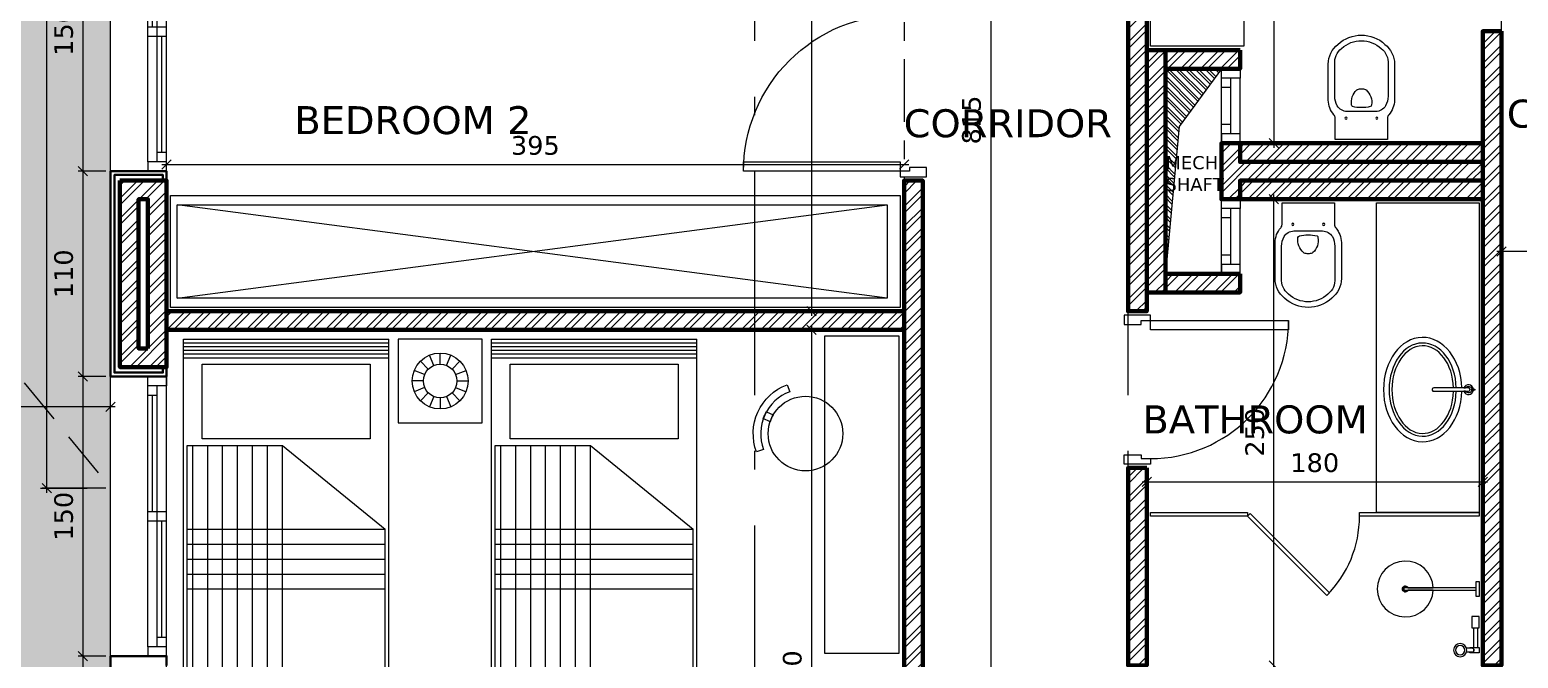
# Model space of a CAD drawing. Header units: inches. Extents: x -48 to 777, y -156 to 510.
# Drawn here: x 493.29 to 501.27, y 135.5 to 138.87 of the extents above; entities that cross this region are included whole.
import ezdxf

# ---------------------------------------------------------------- set-up
doc = ezdxf.new("R2010")
doc.units = ezdxf.units.IN
doc.header["$MEASUREMENT"] = 0
doc.set_wipeout_variables(frame=1)
for name, pattern in [('ACAD_ISO06W100', [36, 24, -3, 0, -3, 0, -3, 0, -3]), ('ACAD_ISO10W100', [18, 12, -3, 0, -3]), ('HIDDEN', [0.375, 0.25, -0.125])]:
    doc.linetypes.add(name, pattern=pattern)
doc.layers.get('Defpoints').update_dxf_attribs({"lineweight": 5})
for name, color, linetype, lineweight in [('A-AXIS', 253, 'ACAD_ISO10W100', 5), ('A-AXIS ST', 251, 'ACAD_ISO10W100', 5), ('A-DIM', 9, 'Continuous', 5), ('A-DOORS', 38, 'Continuous', 20), ('A-FURN1', 211, 'Continuous', 15), ('A-HIDDEN', 254, 'HIDDEN', 5), ('A-LEVELS', 139, 'Continuous', 20), ('A-LIMIT LOT', 235, 'ACAD_ISO10W100', 20), ('A-PROJECTION2', 5, 'Continuous', 20), ('A-SANITARY', 120, 'Continuous', 5), ('A-TEXT', 50, 'Continuous', 15), ('A-WALLS', 7, 'Continuous', 60), ('A-WINDOWS', 4, 'Continuous', 20), ('C-STONE', 42, 'Continuous', 30), ('D-GLASS', 171, 'Continuous', 20), ('D-STONE', 52, 'Continuous', 20), ('H-GRASS', 100, 'Continuous', 5), ('H-OTHERS', 189, 'Continuous', 5), ('H-WALLS', 51, 'Continuous', 5), ('modificat', 127, 'Continuous', 15)]:
    doc.layers.add(name, color=color, linetype=linetype, lineweight=lineweight)
doc.layers.add('HH-GREY', color=253, linetype='Continuous', lineweight=5, true_color=0x828282)
doc.layers.add('pts pc', color=7, linetype='Continuous')
doc.styles.add('ROMAND', font='verdana.ttf')
doc.dimstyles.new('M-1.50', dxfattribs={"dimtxt": 0.1, "dimasz": 0.05, "dimexe": 0.025, "dimexo": 0.025, "dimgap": 0.05, "dimtad": 1, "dimlfac": 100, "dimrnd": 0.5, "dimzin": 9, "dimdsep": 46, "dimtxsty": 'ROMAND', "dimblk": 'OBLIQUE', "dimcen": 1, "dimdle": 0.025, "dimclrd": 256, "dimclre": 256, "dimclrt": 2, "dimadec": 0, "dimazin": 0, "dimtfac": 0.666667, "dimtmove": 2, "dimatfit": 3, "dimfxl": 0.04, "dimtolj": 1, "dimtzin": 5, "dimlwd": -1, "dimlwe": -1, "dimarcsym": 0})
pattern_1 = [(45, (-242.49175, -175.21088), (-0.0530330086, 0.0530330086), []), (45, (-242.4564, -175.21088), (-0.0530330086, 0.0530330086), [])]

# ---------------------------------------------------------------- blocks, each defined once
blk = doc.blocks.new('vnkhjghg')
at = {"extrusion": (0, 0, -1)}
for points in [[(-757.0152, 41.8368), (-757.0011, 41.7994, 0.414214), (-757.1411, 41.4902), (-757.1785, 41.4761, -0.414214)], [(-757.1426, 41.6552, -0.041739), (-757.1261, 41.6917), (-757.0895, 41.6751, 0.050126), (-757.106, 41.6387)]]:
    blk.add_lwpolyline(points, format="xyb", close=True, dxfattribs=at)
blk.add_circle((-756.9165, 41.5748), 0.2, dxfattribs=at)
blk = doc.blocks.new('gkjhg')
at = {"layer": 'A-FURN1', "extrusion": (0, 0, -1)}
for p, q in [((566.8796, 146.1703), (568.9796, 146.1703)), ((566.8796, 146.1703), (566.8796, 145.0703)), ((566.8996, 146.1503), (566.8996, 145.0903)), ((566.8996, 146.1503), (568.4096, 146.1503)), ((568.4096, 146.1503), (568.4096, 145.6403)), ((568.9796, 146.1703), (568.9796, 145.0703)), ((568.4446, 146.0703), (568.8446, 146.0703)), ((568.4446, 145.1703), (568.4446, 146.0703)), ((568.8446, 146.0703), (568.8446, 145.1703)), ((568.4096, 145.6403), (567.9596, 145.0903)), ((568.8446, 145.1703), (568.4446, 145.1703)), ((566.8796, 145.0703), (568.9796, 145.0703)), ((566.8996, 145.0903), (567.9596, 145.0903))]:
    blk.add_line(p, q, dxfattribs=at)
at = {"layer": 'HH-GREY', "extrusion": (0, 0, -1)}
for p, q in [((567.6396, 146.1503), (567.6396, 145.0903)), ((567.7196, 146.1503), (567.7196, 145.0903)), ((567.7996, 146.1503), (567.7996, 145.0903)), ((567.8796, 146.1503), (567.8796, 145.0903)), ((567.9596, 146.1503), (567.9596, 145.0903)), ((568.8796, 146.1703), (568.8796, 145.0703)), ((568.8996, 146.1703), (568.8996, 145.0703)), ((568.9196, 146.1703), (568.9196, 145.0703)), ((568.9396, 146.1703), (568.9396, 145.0703)), ((568.9596, 146.1703), (568.9596, 145.0703)), ((566.8996, 146.1203), (568.4096, 146.1203)), ((566.8996, 146.0403), (568.4096, 146.0403)), ((566.8996, 145.9603), (568.4096, 145.9603)), ((566.8996, 145.8803), (568.4096, 145.8803)), ((566.8996, 145.8003), (568.4096, 145.8003)), ((566.8996, 145.7203), (568.4096, 145.7203)), ((566.8996, 145.6403), (568.4096, 145.6403))]:
    blk.add_line(p, q, dxfattribs=at)
blk = doc.blocks.new('dzhgjfcgxbf')
for p, q in [((631.6, 370.288), (631.562, 370.381)), ((631.657, 370.3), (631.657, 370.4)), ((631.715, 370.288), (631.753, 370.381)), ((631.519, 370.207), (631.426, 370.245)), ((631.551, 370.256), (631.481, 370.326)), ((631.764, 370.256), (631.834, 370.326)), ((631.796, 370.207), (631.888, 370.245)), ((631.507, 370.15), (631.407, 370.15)), ((631.519, 370.092), (631.426, 370.054)), ((631.796, 370.092), (631.888, 370.054)), ((631.807, 370.15), (631.907, 370.15)), ((631.551, 370.044), (631.481, 369.973)), ((631.6, 370.011), (631.562, 369.919)), ((631.657, 370), (631.657, 369.9)), ((631.715, 370.011), (631.753, 369.919)), ((631.764, 370.044), (631.834, 369.973))]:
    blk.add_line(p, q)
for radius in [0.25, 0.15]:
    blk.add_circle((631.657, 370.15), radius)
blk = doc.blocks.new('_Oblique')
at = {"color": 0, "linetype": 'ByBlock', "lineweight": -2}
blk.add_line((-0.5, -0.5), (0.5, 0.5), dxfattribs=at)
blk = doc.blocks.new('*D7')
at = {"layer": 'A-DIM', "transparency": 16777216}
for p, q in [((332.5563, 67.8908), (332.1191, 67.8908)), ((332.1441, 67.9158), (332.1441, 63.3658)), ((332.5563, 63.3908), (332.1191, 63.3908))]:
    blk.add_line(p, q, dxfattribs=at)
at = {"layer": 'Defpoints', "color": 0, "transparency": 16777216}
for p in [(332.5813, 67.8908), (332.1441, 63.3908), (332.5813, 63.3908)]:
    blk.add_point(p, dxfattribs=at)
at = {"layer": 'A-DIM', "transparency": 16777216, "xscale": 0.05, "yscale": 0.05, "zscale": 0.05}
for p, rotation in [((332.1441, 67.8908), 90), ((332.1441, 63.3908), 270)]:
    blk.add_blockref('_Oblique', p, dxfattribs=dict(at, rotation=rotation))
at = {"layer": 'A-DIM', "color": 2, "transparency": 16777216, "insert": (332.0421, 65.6408), "char_height": 0.1, "attachment_point": 5, "rotation": 90, "style": 'ROMAND'}
blk.add_mtext('\\A1;450', dxfattribs=at)
blk = doc.blocks.new('*D8')
at = {"layer": 'A-DIM', "transparency": 16777216}
for p, q in [((327.0813, 67.8658), (327.0813, 67.5233)), ((332.5813, 67.8658), (332.5813, 67.5233)), ((332.6063, 67.5483), (327.0563, 67.5483))]:
    blk.add_line(p, q, dxfattribs=at)
at = {"layer": 'Defpoints', "color": 0, "transparency": 16777216}
for p in [(327.0813, 67.8908), (332.5813, 67.8908), (327.0813, 67.5483)]:
    blk.add_point(p, dxfattribs=at)
at = {"layer": 'A-DIM', "transparency": 16777216, "xscale": 0.05, "yscale": 0.05, "zscale": 0.05, "rotation": 180}
blk.add_blockref('_Oblique', (327.0813, 67.5483), dxfattribs=at)
at = {"layer": 'A-DIM', "transparency": 16777216, "xscale": 0.05, "yscale": 0.05, "zscale": 0.05}
blk.add_blockref('_Oblique', (332.5813, 67.5483), dxfattribs=at)
at = {"layer": 'A-DIM', "color": 2, "transparency": 16777216, "insert": (329.8313, 67.6503), "char_height": 0.1, "attachment_point": 5, "style": 'ROMAND'}
blk.add_mtext('\\A1;550', dxfattribs=at)
blk = doc.blocks.new('*U25')
for p, q in [((50, 100), (1450, 100)), ((100, 100), (100, 50)), ((725, 0), (725, 100)), ((775, 0), (775, 100)), ((50, 50), (1450, 50)), ((50, 0), (1450, 0)), ((100, 75), (725, 75)), ((775, 25), (1400, 25)), ((1400, 0), (1400, 50))]:
    blk.add_line(p, q)
for points in [[(0, 100), (50, 100), (50, 0), (0, 0)], [(1500, 100), (1450, 100), (1450, 0), (1500, 0)]]:
    blk.add_lwpolyline(points)
blk = doc.blocks.new('*U32')
for p, q in [((50, 100), (350, 100)), ((50, 50), (350, 50)), ((50, 0), (350, 0)), ((300, 50), (300, 0))]:
    blk.add_line(p, q)
for points in [[(0, 100), (50, 100), (50, 0), (0, 0)], [(400, 100), (350, 100), (350, 0), (400, 0)], [(100, 50), (100, 0)]]:
    blk.add_lwpolyline(points)
blk = doc.blocks.new('*U34')
for points in [[(130, -160), (100, -160), (100, -20), (150, -20), (150, -110), (130, -110), (130, -160)], [(970, -160), (1000, -160), (1000, -20), (950, -20), (950, -110), (970, -110), (970, -160)], [(180, -1000), (180, -160), (130, -160), (130, -1000)]]:
    blk.add_lwpolyline(points, close=True)
blk.add_arc((130, -160), 840, 270, 0)
blk = doc.blocks.new('*U38')
for points in [[(130, -160), (100, -160), (100, -20), (150, -20), (150, -110), (130, -110), (130, -160)], [(870, -160), (900, -160), (900, -20), (850, -20), (850, -110), (870, -110), (870, -160)], [(820, -900), (820, -160), (870, -160), (870, -900)]]:
    blk.add_lwpolyline(points, close=True)
blk.add_arc((870, -160), 740, 180, 270)
blk = doc.blocks.new('A$C4CB417C4')
blk.add_lwpolyline([(245.2, 7), (381.7, 7, -4.038071), (381.7, -7), (245.2, -7, 42.833797)], format="xyb", close=True)
at = {"ltscale": 0.1}
blk.add_lwpolyline([(0, 40), (15, 40), (15, -40), (0, -40)], close=True, dxfattribs=at)
blk.add_lwpolyline([(402, 7), (15, 7), (15, -7), (402, -7)], close=True)
for radius, start, end in [(150, 182.67477, 177.32523), (15, 207.81814, 152.18186), (12, 215.68533, 144.31467)]:
    blk.add_arc((395, 0), radius, start, end, dxfattribs=at)
blk = doc.blocks.new('A$C666D454D')
at = {"ltscale": 0.1}
for p, q in [((37, 10), (67.5, 10)), ((37, -10), (67.5, -10))]:
    blk.add_line(p, q, dxfattribs=at)
blk.add_lwpolyline([(37, 11), (47, 11), (47, 10.5), (50, 10.5), (50, 15), (0, 15), (0, -15), (50, -15), (50, -10.5), (47, -10.5), (47, -11), (37, -11, -1)], format="xyb", close=True, dxfattribs=at)
blk.add_lwpolyline([(37, -10), (37, -10), (37, -10, -1), (37, 10), (37, 10), (37, 10)], format="xyb", dxfattribs=at)
for radius in [35, 25]:
    blk.add_circle((101, 0), radius, dxfattribs=at)
blk = doc.blocks.new('A$C05B82E3A')
at = {"ltscale": 0.1}
for p, q in [((-30, 29), (-135, 29)), ((-30, 9), (-135, 9))]:
    blk.add_line(p, q, dxfattribs=at)
blk.add_lwpolyline([(30, 0), (30, 38), (-30, 38), (-30, 0)], close=True, dxfattribs=at)
at = {"ltscale": 0.1, "xscale": -1, "rotation": 270}
blk.add_blockref('A$C666D454D', (-150, 0), dxfattribs=at)
blk = doc.blocks.new('A$C114C6178')
for points in [[(177.5, -211.9, 0.16864), (147.3, -132.7, -0.198912), (140, -115), (140, 0), (-140, 0), (-140, -115, -0.198912), (-147.3, -132.7, 0.16864), (-177.5, -211.9), (-177.5, -405, 0.225866), (-126.2, -510.7, 0.390178), (126.2, -510.7, 0.225866), (177.5, -405)], [(142.8, -231.9, 0.110329), (129.5, -180.6, 0.254034), (77, -150), (-77, -150, 0.254034), (-129.5, -180.6, 0.110329), (-142.8, -231.9), (-142.8, -405, 0.247706), (-105.9, -488.7, 0.390724), (106.2, -488.4, 0.246571), (142.8, -405)], [(54.9, -185.7, 0.338204), (47.1, -176.5, 0.109547), (-47.1, -176.5, 0.38369), (-52.4, -185.7, 0.252795), (-25.1, -266.2, 0.060555), (-21, -268.7, 0.083015), (0, -272.4, 0.083015), (21, -268.7, 0.060555), (25.1, -266.2, 0.250335)]]:
    blk.add_lwpolyline(points, format="xyb", close=True)
for centre in [(-82.5, -115), (82.5, -115)]:
    blk.add_circle(centre, 5.91)
blk = doc.blocks.new('fghjgcfd')
for points in [[(114.5932, -90.6209, 0.697476), (114.5868, -90.6535), (114.5868, -90.6631, -0.791584), (114.5932, -90.6121)], [(114.6052, -90.8243, -0.509087), (114.5932, -90.8331, -0.325305), (114.5868, -90.8243), (114.5868, -90.6384, -1), (114.6052, -90.6384)], [(114.6052, -90.6631), (114.6052, -90.6535, 0.697476), (114.5988, -90.6209), (114.5988, -90.6121, -0.791584)]]:
    blk.add_lwpolyline(points, format="xyb", close=True)
blk.add_lwpolyline([(114.5988, -90.6044), (114.5932, -90.6044), (114.5932, -90.6223), (114.5988, -90.6223)], close=True)
at = {"extrusion": (0, 0, -1)}
for major_axis, ratio, start_param, end_param in [((-0.28, 0), 0.75, 7.88683, 14.104318), ((-0.25, 0), 0.72, 7.890774, 14.100375), ((-0.235, 0), 0.702128, 7.893123, 14.098025)]:
    blk.add_ellipse((114.596, -90.8834), major_axis=major_axis, ratio=ratio, start_param=start_param, end_param=end_param, dxfattribs=at)
blk = doc.blocks.new('AXIS')
at = {"layer": 'A-AXIS ST', "ltscale": 0.1}
for p, q in [((637.51853, 296.91777), (637.51853, 336.01919)), ((640.66853, 296.91777), (640.66853, 336.01919)), ((642.66853, 296.91777), (642.66853, 336.01919)), ((644.66853, 296.91777), (644.66853, 336.01919))]:
    blk.add_line(p, q, dxfattribs=at)
blk = doc.blocks.new('*D199')
at = {"layer": 'A-DIM', "transparency": 16777216}
blk.add_line((497.4808, 141.0821), (497.4808, 137.3321), dxfattribs=at)
at = {"layer": 'Defpoints', "color": 0, "transparency": 16777216}
for p in [(497.4808, 141.0571), (497.4808, 137.3571), (497.4808, 137.3571)]:
    blk.add_point(p, dxfattribs=at)
at = {"layer": 'A-DIM', "transparency": 16777216, "xscale": 0.05, "yscale": 0.05, "zscale": 0.05}
for p, rotation in [((497.4808, 141.0571), 90), ((497.4808, 137.3571), 270)]:
    blk.add_blockref('_Oblique', p, dxfattribs=dict(at, rotation=rotation))
at = {"layer": 'A-DIM', "color": 2, "transparency": 16777216, "insert": (497.3787, 139.2071), "char_height": 0.1, "attachment_point": 5, "rotation": 90, "style": 'ROMAND'}
blk.add_mtext('\\A1;370', dxfattribs=at)
blk = doc.blocks.new('*D200')
at = {"layer": 'A-DIM', "transparency": 16777216}
blk.add_line((494.0018, 138.1427), (498.0018, 138.1427), dxfattribs=at)
at = {"layer": 'Defpoints', "color": 0, "transparency": 16777216}
for p in [(494.0268, 138.1427), (497.9768, 138.1427), (497.9768, 138.1427)]:
    blk.add_point(p, dxfattribs=at)
at = {"layer": 'A-DIM', "transparency": 16777216, "xscale": 0.05, "yscale": 0.05, "zscale": 0.05, "rotation": 180}
blk.add_blockref('_Oblique', (494.0268, 138.1427), dxfattribs=at)
at = {"layer": 'A-DIM', "transparency": 16777216, "xscale": 0.05, "yscale": 0.05, "zscale": 0.05}
blk.add_blockref('_Oblique', (497.9768, 138.1427), dxfattribs=at)
at = {"layer": 'A-DIM', "color": 2, "transparency": 16777216, "insert": (496.0018, 138.2447), "char_height": 0.1, "attachment_point": 5, "style": 'ROMAND'}
blk.add_mtext('\\A1;395', dxfattribs=at)
blk = doc.blocks.new('*D206')
at = {"layer": 'A-DIM', "transparency": 16777216}
blk.add_line((499.9579, 140.7821), (499.9579, 138.2321), dxfattribs=at)
at = {"layer": 'Defpoints', "color": 0, "transparency": 16777216}
for p in [(499.9579, 140.7571), (499.9579, 138.2571), (499.9579, 138.2571)]:
    blk.add_point(p, dxfattribs=at)
at = {"layer": 'A-DIM', "transparency": 16777216, "xscale": 0.05, "yscale": 0.05, "zscale": 0.05}
for p, rotation in [((499.9579, 140.7571), 90), ((499.9579, 138.2571), 270)]:
    blk.add_blockref('_Oblique', p, dxfattribs=dict(at, rotation=rotation))
at = {"layer": 'A-DIM', "color": 2, "transparency": 16777216, "insert": (499.8558, 139.5071), "char_height": 0.1, "attachment_point": 5, "rotation": 90, "style": 'ROMAND'}
blk.add_mtext('\\A1;250', dxfattribs=at)
blk = doc.blocks.new('*D208')
at = {"layer": 'A-DIM', "transparency": 16777216}
blk.add_line((497.4808, 137.2821), (497.4808, 133.5321), dxfattribs=at)
at = {"layer": 'Defpoints', "color": 0, "transparency": 16777216}
for p in [(497.4808, 137.2571), (497.4808, 133.5571), (497.4808, 133.5571)]:
    blk.add_point(p, dxfattribs=at)
at = {"layer": 'A-DIM', "transparency": 16777216, "xscale": 0.05, "yscale": 0.05, "zscale": 0.05}
for p, rotation in [((497.4808, 137.2571), 90), ((497.4808, 133.5571), 270)]:
    blk.add_blockref('_Oblique', p, dxfattribs=dict(at, rotation=rotation))
at = {"layer": 'A-DIM', "color": 2, "transparency": 16777216, "insert": (497.3787, 135.4071), "char_height": 0.1, "attachment_point": 5, "rotation": 90, "style": 'ROMAND'}
blk.add_mtext('\\A1;370', dxfattribs=at)
blk = doc.blocks.new('*D217')
at = {"layer": 'A-DIM', "transparency": 16777216}
blk.add_line((499.9579, 135.4321), (499.9579, 137.9821), dxfattribs=at)
at = {"layer": 'Defpoints', "color": 0, "transparency": 16777216}
for p in [(499.9579, 137.9571), (499.9579, 137.9571), (499.9579, 135.4571)]:
    blk.add_point(p, dxfattribs=at)
at = {"layer": 'A-DIM', "transparency": 16777216, "xscale": 0.05, "yscale": 0.05, "zscale": 0.05}
for p, rotation in [((499.9579, 137.9571), 90), ((499.9579, 135.4571), 270)]:
    blk.add_blockref('_Oblique', p, dxfattribs=dict(at, rotation=rotation))
at = {"layer": 'A-DIM', "color": 2, "transparency": 16777216, "insert": (499.8558, 136.7071), "char_height": 0.1, "attachment_point": 5, "rotation": 90, "style": 'ROMAND'}
blk.add_mtext('\\A1;250', dxfattribs=at)
blk = doc.blocks.new('*D218')
at = {"layer": 'A-DIM', "transparency": 16777216}
for p, q in [((499.2518, 136.441), (501.1018, 136.441)), ((499.2768, 136.416), (499.2768, 136.416))]:
    blk.add_line(p, q, dxfattribs=at)
at = {"layer": 'Defpoints', "color": 0, "transparency": 16777216}
for p in [(499.2768, 136.441), (501.0768, 136.441), (501.0768, 136.441)]:
    blk.add_point(p, dxfattribs=at)
at = {"layer": 'A-DIM', "transparency": 16777216, "xscale": 0.05, "yscale": 0.05, "zscale": 0.05, "rotation": 180}
blk.add_blockref('_Oblique', (499.2768, 136.441), dxfattribs=at)
at = {"layer": 'A-DIM', "transparency": 16777216, "xscale": 0.05, "yscale": 0.05, "zscale": 0.05}
blk.add_blockref('_Oblique', (501.0768, 136.441), dxfattribs=at)
at = {"layer": 'A-DIM', "color": 2, "transparency": 16777216, "insert": (500.1768, 136.5433), "char_height": 0.1, "attachment_point": 5, "style": 'ROMAND'}
blk.add_mtext('\\A1;180', dxfattribs=at)
blk = doc.blocks.new('*D222')
at = {"layer": 'A-DIM', "transparency": 16777216}
blk.add_line((502.3018, 137.6771), (501.1518, 137.6771), dxfattribs=at)
at = {"layer": 'Defpoints', "color": 0, "transparency": 16777216}
for p in [(501.1768, 137.6771), (501.1768, 137.6771), (502.2768, 137.6771)]:
    blk.add_point(p, dxfattribs=at)
at = {"layer": 'A-DIM', "transparency": 16777216, "xscale": 0.05, "yscale": 0.05, "zscale": 0.05, "rotation": 180}
blk.add_blockref('_Oblique', (501.1768, 137.6771), dxfattribs=at)
at = {"layer": 'A-DIM', "transparency": 16777216, "xscale": 0.05, "yscale": 0.05, "zscale": 0.05}
blk.add_blockref('_Oblique', (502.2768, 137.6771), dxfattribs=at)
at = {"layer": 'A-DIM', "color": 2, "transparency": 16777216, "insert": (501.7268, 137.7792), "char_height": 0.1, "attachment_point": 5, "style": 'ROMAND'}
blk.add_mtext('\\A1;110', dxfattribs=at)
blk = doc.blocks.new('*D333')
at = {"layer": 'A-DIM', "transparency": 16777216}
for p, q in [((498.4411, 142.4819), (498.4411, 134.2819)), ((498.1818, 142.4569), (498.4661, 142.4569)), ((498.1818, 134.3069), (498.4661, 134.3069))]:
    blk.add_line(p, q, dxfattribs=at)
at = {"layer": 'Defpoints', "color": 0, "transparency": 16777216}
for p in [(498.1568, 142.4569), (498.1568, 134.3069), (498.4411, 134.3069)]:
    blk.add_point(p, dxfattribs=at)
at = {"layer": 'A-DIM', "transparency": 16777216, "xscale": 0.05, "yscale": 0.05, "zscale": 0.05}
for p, rotation in [((498.4411, 142.4569), 90), ((498.4411, 134.3069), 270)]:
    blk.add_blockref('_Oblique', p, dxfattribs=dict(at, rotation=rotation))
at = {"layer": 'A-DIM', "color": 2, "transparency": 16777216, "insert": (498.3388, 138.3819), "char_height": 0.1, "attachment_point": 5, "rotation": 90, "style": 'ROMAND'}
blk.add_mtext('\\A1;815', dxfattribs=at)
blk = doc.blocks.new('*D357')
at = {"layer": 'A-DIM', "transparency": 16777216}
for p, q in [((493.5778, 139.6319), (493.5778, 138.0819)), ((493.7018, 139.6069), (493.5528, 139.6069)), ((493.7018, 138.1069), (493.5528, 138.1069))]:
    blk.add_line(p, q, dxfattribs=at)
at = {"layer": 'Defpoints', "color": 0, "transparency": 16777216}
for p in [(493.7268, 139.6069), (493.5778, 138.1069), (493.7268, 138.1069)]:
    blk.add_point(p, dxfattribs=at)
at = {"layer": 'A-DIM', "transparency": 16777216, "xscale": 0.05, "yscale": 0.05, "zscale": 0.05}
for p, rotation in [((493.5778, 139.6069), 90), ((493.5778, 138.1069), 270)]:
    blk.add_blockref('_Oblique', p, dxfattribs=dict(at, rotation=rotation))
at = {"layer": 'A-DIM', "color": 2, "transparency": 16777216, "insert": (493.4757, 138.8569), "char_height": 0.1, "attachment_point": 5, "rotation": 90, "style": 'ROMAND'}
blk.add_mtext('\\A1;150', dxfattribs=at)
blk = doc.blocks.new('*D358')
at = {"layer": 'A-DIM', "transparency": 16777216}
for p, q in [((493.7018, 138.1069), (493.5528, 138.1069)), ((493.5778, 138.1319), (493.5778, 136.9819)), ((493.7018, 137.0069), (493.5528, 137.0069))]:
    blk.add_line(p, q, dxfattribs=at)
at = {"layer": 'Defpoints', "color": 0, "transparency": 16777216}
for p in [(493.7268, 138.1069), (493.5778, 137.0069), (493.7268, 137.0069)]:
    blk.add_point(p, dxfattribs=at)
at = {"layer": 'A-DIM', "transparency": 16777216, "xscale": 0.05, "yscale": 0.05, "zscale": 0.05}
for p, rotation in [((493.5778, 138.1069), 90), ((493.5778, 137.0069), 270)]:
    blk.add_blockref('_Oblique', p, dxfattribs=dict(at, rotation=rotation))
at = {"layer": 'A-DIM', "color": 2, "transparency": 16777216, "insert": (493.4757, 137.5569), "char_height": 0.1, "attachment_point": 5, "rotation": 90, "style": 'ROMAND'}
blk.add_mtext('\\A1;110', dxfattribs=at)
blk = doc.blocks.new('*D359')
at = {"layer": 'A-DIM', "transparency": 16777216}
for p, q in [((493.7018, 137.0069), (493.5528, 137.0069)), ((493.5778, 137.0319), (493.5778, 135.4819)), ((493.7018, 135.5069), (493.5528, 135.5069))]:
    blk.add_line(p, q, dxfattribs=at)
at = {"layer": 'Defpoints', "color": 0, "transparency": 16777216}
for p in [(493.7268, 137.0069), (493.5778, 135.5069), (493.7268, 135.5069)]:
    blk.add_point(p, dxfattribs=at)
at = {"layer": 'A-DIM', "transparency": 16777216, "xscale": 0.05, "yscale": 0.05, "zscale": 0.05}
for p, rotation in [((493.5778, 137.0069), 90), ((493.5778, 135.5069), 270)]:
    blk.add_blockref('_Oblique', p, dxfattribs=dict(at, rotation=rotation))
at = {"layer": 'A-DIM', "color": 2, "transparency": 16777216, "insert": (493.4757, 136.2569), "char_height": 0.1, "attachment_point": 5, "rotation": 90, "style": 'ROMAND'}
blk.add_mtext('\\A1;150', dxfattribs=at)
blk = doc.blocks.new('*D360')
at = {"layer": 'A-DIM', "transparency": 16777216}
for p, q in [((493.7018, 135.5069), (493.5528, 135.5069)), ((493.5778, 135.5319), (493.5778, 129.5319)), ((493.7018, 129.5569), (493.5528, 129.5569))]:
    blk.add_line(p, q, dxfattribs=at)
at = {"layer": 'Defpoints', "color": 0, "transparency": 16777216}
for p in [(493.7268, 135.5069), (493.5778, 129.5569), (493.7268, 129.5569)]:
    blk.add_point(p, dxfattribs=at)
at = {"layer": 'A-DIM', "transparency": 16777216, "xscale": 0.05, "yscale": 0.05, "zscale": 0.05}
for p, rotation in [((493.5778, 135.5069), 90), ((493.5778, 129.5569), 270)]:
    blk.add_blockref('_Oblique', p, dxfattribs=dict(at, rotation=rotation))
at = {"layer": 'A-DIM', "color": 2, "transparency": 16777216, "insert": (493.4757, 132.5319), "char_height": 0.1, "attachment_point": 5, "rotation": 90, "style": 'ROMAND'}
blk.add_mtext('\\A1;595', dxfattribs=at)
blk = doc.blocks.new('LOT 688  TOPOGRAPHIC PLAN')
at = {"layer": 'A-LEVELS', "color": 209, "linetype": 'Continuous'}
blk.add_lwpolyline([(-315985.26302, -27922.01262), (-315984.91153, -27921.46935), (-315984.70889, -27921.24231), (-315984.47953, -27921.07004), (-315984.21712, -27920.9705), (-315983.9239, -27920.93551), (-315983.29488, -27920.90163), (-315982.66807, -27920.74485), (-315982.05416, -27920.48321), (-315980.86908, -27919.86169), (-315980.29989, -27919.60995), (-315979.74761, -27919.46966), (-315979.47813, -27919.4582), (-315979.21324, -27919.49488), (-315978.95308, -27919.58647)], dxfattribs=at)
at = {"layer": 'pts pc', "linetype": 'Continuous'}
for points in [[(-315984.58566, -27917.61838), (-315985.29644, -27918.32158)], [(-315984.58945, -27918.32537), (-315985.29265, -27917.61459)], [(-315978.5681, -27918.08964), (-315979.27888, -27918.79284)]]:
    blk.add_lwpolyline(points, dxfattribs=at)
at = {"linetype": 'Continuous'}
blk.add_wipeout([(-315996.80172, -27893.57917), (-315969.32038, -27896.23659), (-315969.32038, -27930.53073), (-315964.08799, -27936.87852), (-315964.6636, -27941.43051), (-315970.22923, -27937.16678), (-315985.1164, -27950.2257)], dxfattribs=at).dxf.layer = 'A-LIMIT LOT'
blk = doc.blocks.new('WOQOUO NAZAR')
at = {"layer": 'A-HIDDEN'}
for p, q in [((327.08134, 67.89084), (332.58135, 63.39085)), ((327.08135, 63.39084), (332.58134, 67.89085))]:
    blk.add_line(p, q, dxfattribs=at)
blk.add_lwpolyline([(327.08135, 63.39084), (332.58135, 63.39085), (332.58134, 67.89085), (327.08134, 67.89084)], close=True, dxfattribs=at)
at = {"layer": 'A-DIM'}
dim = blk.add_linear_dim(base=(327.08134, 67.54828), p1=(332.58134, 67.89085), p2=(327.08134, 67.89084), dimstyle='M-1.50', dxfattribs=at)
dim.commit()
dim.dimension.update_dxf_attribs({"geometry": '*D8', "text_midpoint": (329.83134, 67.65032)})
dim = blk.add_linear_dim(base=(332.14413, 63.39085), p1=(332.58134, 67.89085), p2=(332.58134, 63.39085), angle=90, dimstyle='M-1.50', dxfattribs=at)
dim.commit()
dim.dimension.update_dxf_attribs({"geometry": '*D7', "text_midpoint": (332.04208, 65.64085)})

msp = doc.modelspace()

# ---------------------------------------------------------------- block references
at = {"layer": 'pts pc'}
msp.add_blockref('LOT 688  TOPOGRAPHIC PLAN', (316480.44716, 28057.10823), dxfattribs=at)

# ---------------------------------------------------------------- next in the draw order: hatches: boundary and pattern name
at = {"layer": 'H-GRASS'}
h = msp.add_hatch(dxfattribs=at)
h.set_pattern_fill('AR-SAND', color=256, scale=0.1, angle=270)
h.set_pattern_definition([(307.5, (-242.49175, -175.21088), (0.192682377, 0.006299336), [0, -0.152, 0, -0.17, 0, -0.1625]), (277.5, (-242.49175, -175.21088), (0.28221461, -0.17697767), [0, -0.082, 0, -0.137, 0, -0.0525]), (237.5, (-242.49175, -175.08788), (0.000565905, -0.311414186), [0, -0.05, 0, -0.18, 0, -0.235]), (227.5, (-242.49175, -175.08788), (0.08776756, -0.30061266), [0, -0.025, 0, -0.118, 0, -0.135])])
h.paths.add_polyline_path([(492.26028, 127.70688), (494.22678, 127.70688), (494.22678, 129.55688), (493.72678, 129.55688), (493.72678, 135.70688), (493.72678, 137.20688), (493.72678, 138.10688), (493.72678, 139.60688), (493.72678, 141.30688), (493.72678, 141.90688), (489.19984, 141.90688), (489.19984, 148.06472), (488.16287, 148.06472), (486.51391, 156.05831), (485.3397, 156.05831), (488.82527, 139.16144), (489.89738, 139.16144)])
h.paths.add_polyline_path([(497.57678, 127.70688), (498.32678, 127.70688), (498.32678, 129.55688), (497.57678, 129.55688)])
at = {"layer": 'H-OTHERS'}
h = msp.add_hatch(dxfattribs=at)
h.set_pattern_fill('ANSI32', color=256, scale=0.1, angle=-231.511645)
h.set_pattern_definition([(135, (491.232857, 122.987407), (-0.026516504, -0.026516504), []), (135, (491.232857, 123.005084), (-0.026516504, -0.026516504), [])])
h.paths.add_polyline_path([(499.67678, 138.65688), (499.45129, 138.34646), (499.37678, 137.55688), (499.37678, 138.65688)])
at = {"layer": 'H-WALLS'}
h = msp.add_hatch(dxfattribs=at)
h.set_pattern_fill('ANSI32', color=256, scale=0.2)
h.set_pattern_definition(pattern_1)
h.paths.add_polyline_path([(499.27678, 140.05688), (499.17678, 140.05688), (499.17678, 137.35598), (499.27678, 137.35598)], flags=16)
h.paths.add_polyline_path([(499.37678, 137.45688), (499.27678, 137.45688), (499.27678, 138.75688), (499.37678, 138.75688)], flags=17)
h = msp.add_hatch(dxfattribs=at)
h.set_pattern_fill('ANSI32', color=256, scale=0.2)
h.set_pattern_definition(pattern_1)
h.paths.add_polyline_path([(499.37678, 139.95688), (499.27678, 139.95688), (499.27678, 140.05688), (499.37678, 140.05688)], flags=17)
h.paths.add_polyline_path([(499.27678, 140.05688), (499.17678, 140.05688), (499.17678, 137.35598), (499.27678, 137.35598)], flags=16)
h = msp.add_hatch(dxfattribs=at)
h.set_pattern_fill('ANSI32', color=256, scale=0.2)
h.set_pattern_definition(pattern_1)
h.paths.add_polyline_path([(501.17678, 138.85779), (501.07678, 138.85779), (501.07678, 135.45688), (501.17678, 135.45688)])
h = msp.add_hatch(dxfattribs=at)
h.set_pattern_fill('ANSI32', color=256, scale=0.2)
h.set_pattern_definition(pattern_1)
h.paths.add_polyline_path([(499.77678, 138.75688), (499.37678, 138.75688), (499.37678, 138.65688), (499.77678, 138.65688)], flags=17)
h = msp.add_hatch(dxfattribs=at)
h.set_pattern_fill('ANSI32', color=256, scale=0.2)
h.set_pattern_definition(pattern_1)
h.paths.add_polyline_path([(501.07678, 138.15688), (499.77678, 138.15688), (499.77678, 138.25688), (499.67678, 138.25688), (499.67678, 137.95688), (499.77678, 137.95688), (499.77678, 138.05688), (501.07678, 138.05688)])
h = msp.add_hatch(dxfattribs=at)
h.set_pattern_fill('ANSI32', color=256, scale=0.2)
h.set_pattern_definition(pattern_1)
h.paths.add_polyline_path([(499.77678, 138.15688), (501.07678, 138.15688), (501.07678, 138.25688), (499.77678, 138.25688)], flags=17)
h = msp.add_hatch(dxfattribs=at)
h.set_pattern_fill('ANSI32', color=256, scale=0.2)
h.set_pattern_definition(pattern_1)
h.paths.add_polyline_path([(493.92678, 137.15688), (493.87678, 137.15688), (493.87678, 137.95688), (493.92678, 137.95688)], flags=16)
h.paths.add_polyline_path([(493.77678, 138.05688), (494.02678, 138.05688), (494.02678, 137.05688), (493.77678, 137.05688)])
h = msp.add_hatch(dxfattribs=at)
h.set_pattern_fill('ANSI32', color=256, scale=0.2)
h.set_pattern_definition(pattern_1)
h.paths.add_polyline_path([(497.97678, 135.34689), (498.07678, 135.34689), (498.07678, 138.05688), (497.97678, 138.05688)], flags=17)
h = msp.add_hatch(dxfattribs=at)
h.set_pattern_fill('ANSI32', color=256, scale=0.2)
h.set_pattern_definition(pattern_1)
h.paths.add_polyline_path([(499.77678, 137.95688), (501.07678, 137.95688), (501.07678, 138.05688), (499.77678, 138.05688)], flags=17)
h = msp.add_hatch(dxfattribs=at)
h.set_pattern_fill('ANSI32', color=256, scale=0.2)
h.set_pattern_definition(pattern_1)
h.paths.add_polyline_path([(499.77678, 137.55688), (499.37678, 137.55688), (499.37678, 137.45688), (499.77678, 137.45688)], flags=17)
h = msp.add_hatch(dxfattribs=at)
h.set_pattern_fill('ANSI32', color=256, scale=0.2)
h.set_pattern_definition(pattern_1)
h.paths.add_polyline_path([(497.97678, 137.25688), (497.97678, 137.35688), (494.02678, 137.35688), (494.02678, 137.25688)], flags=17)
h = msp.add_hatch(dxfattribs=at)
h.set_pattern_fill('ANSI32', color=256, scale=0.2)
h.set_pattern_definition(pattern_1)
h.paths.add_polyline_path([(499.27678, 136.51598), (499.17678, 136.51598), (499.17678, 135.45688), (499.27678, 135.45688)], flags=17)

# ---------------------------------------------------------------- next in the draw order: linework, layer by layer
at = {"layer": 'A-AXIS', "linetype": 'ACAD_ISO06W100', "ltscale": 0.014}
msp.add_lwpolyline([(497.97678, 162.53523), (497.97678, 107.99672)], dxfattribs=at)
at = {"layer": 'A-FURN1'}
msp.add_lwpolyline([(497.95002, 137.22332), (497.55002, 137.22332), (497.55002, 135.52332), (497.95002, 135.52332)], close=True, dxfattribs=at)
at = {"layer": 'A-FURN1', "extrusion": (0, 0, -1)}
msp.add_lwpolyline([(-495.26685, 137.20701), (-495.26684, 136.75701), (-495.71684, 136.75701), (-495.71685, 137.20701)], close=True, dxfattribs=at)
at = {"layer": 'A-PROJECTION2'}
msp.add_lwpolyline([(499.37678, 137.55688), (499.67678, 137.55688), (499.67678, 138.65688), (499.37678, 138.65688)], close=True, dxfattribs=at)
at = {"layer": 'A-SANITARY'}
msp.add_lwpolyline([(499.29678, 138.77688), (499.29678, 139.93688), (499.79678, 139.93688), (499.79678, 138.77688), (499.69678, 138.77688), (499.69678, 138.77688), (499.29678, 138.77688)], dxfattribs=at)
msp.add_lwpolyline([(501.05678, 136.27688), (500.50678, 136.27688), (500.50678, 137.93688), (501.05678, 137.93688), (501.05678, 137.92359), (501.05678, 137.92359)], close=True, dxfattribs=at)
at = {"layer": 'A-WALLS'}
for points in [[(499.27678, 140.05688), (499.17678, 140.05688), (499.17678, 137.35598), (499.27678, 137.35598)], [(499.37678, 137.45688), (499.27678, 137.45688), (499.27678, 138.75688), (499.37678, 138.75688)], [(499.77678, 138.75688), (499.37678, 138.75688), (499.37678, 138.65688), (499.77678, 138.65688)], [(501.07678, 138.15688), (499.77678, 138.15688), (499.77678, 138.25688), (499.67678, 138.25688), (499.67678, 138.25688), (499.67678, 137.95688), (499.67678, 137.95688), (499.77678, 137.95688), (499.77678, 138.05688), (501.07678, 138.05688)], [(493.77678, 138.05688), (494.02678, 138.05688), (494.02678, 137.05688), (493.77678, 137.05688)], [(493.92678, 137.15688), (493.87678, 137.15688), (493.87678, 137.95688), (493.92678, 137.95688)], [(499.77678, 137.55688), (499.37678, 137.55688), (499.37678, 137.45688), (499.77678, 137.45688)], [(499.27678, 136.51598), (499.17678, 136.51598), (499.17678, 135.45688), (499.27678, 135.45688)]]:
    msp.add_lwpolyline(points, close=True, dxfattribs=at)
at = {"layer": 'A-WALLS', "linetype": 'Continuous'}
for points in [[(501.17678, 138.85779), (501.07678, 138.85779), (501.07678, 135.45688), (501.17678, 135.45688)], [(499.77678, 138.15688), (501.07678, 138.15688), (501.07678, 138.25688), (499.77678, 138.25688)], [(497.97678, 135.34689), (498.07678, 135.34689), (498.07678, 138.05688), (497.97678, 138.05688)], [(499.77678, 137.95688), (501.07678, 137.95688), (501.07678, 138.05688), (499.77678, 138.05688)], [(497.97678, 137.25688), (497.97678, 137.35688), (494.02678, 137.35688), (494.02678, 137.25688)]]:
    msp.add_lwpolyline(points, close=True, dxfattribs=at)
at = {"layer": 'C-STONE', "linetype": 'Continuous'}
for points in [[(494.02678, 138.05688), (494.02678, 138.10688), (493.72678, 138.10688), (493.72678, 137.00688), (494.02678, 137.00688), (494.02678, 137.05688)], [(494.00678, 138.05688), (494.00678, 138.08688), (493.74678, 138.08688), (493.74678, 137.02688), (494.00678, 137.02688), (494.00678, 137.05688)], [(494.02678, 135.45688), (494.02678, 135.50688), (493.72678, 135.50688), (493.72678, 129.55688), (495.57678, 129.55688), (495.57678, 129.85688), (495.52678, 129.85688)]]:
    msp.add_lwpolyline(points, dxfattribs=at)
at = {"layer": 'D-GLASS'}
for points in [[(499.81678, 136.25688), (499.29678, 136.25689), (499.29678, 136.27689), (499.81678, 136.27688), (499.81678, 136.25688)], [(500.24104, 135.83262), (499.81678, 136.25688), (499.83092, 136.27103), (500.25518, 135.84676), (500.24104, 135.83262)], [(501.05678, 136.25688), (500.41678, 136.25688), (500.41678, 136.27688), (501.05678, 136.27688), (501.05678, 136.25688)]]:
    msp.add_lwpolyline(points, dxfattribs=at)
msp.add_arc((499.81678, 136.25688), 0.6, 314.999823, 0, dxfattribs=at)
at = {"layer": 'D-STONE', "linetype": 'Continuous'}
for p, q in [((493.72678, 138.10688), (493.72678, 139.60688)), ((493.72678, 135.50688), (493.72678, 137.00688))]:
    msp.add_line(p, q, dxfattribs=at)
at = {"layer": 'H-OTHERS'}
msp.add_lwpolyline([(499.67678, 138.65688), (499.45129, 138.34646), (499.37678, 137.55688), (499.37678, 138.65688), (499.67678, 138.65688)], dxfattribs=at)
at = {"layer": 'modificat'}
for p, q in [((497.88593, 137.42688), (494.08242, 137.92688)), ((494.08242, 137.42688), (497.88593, 137.92688))]:
    msp.add_line(p, q, dxfattribs=at)
for points in [[(497.95678, 137.37688), (494.04678, 137.37688), (494.04678, 137.97688), (497.95678, 137.97688)], [(497.88593, 137.42688), (494.08242, 137.42688), (494.08242, 137.92688), (497.88593, 137.92688)]]:
    msp.add_lwpolyline(points, close=True, dxfattribs=at)

# ---------------------------------------------------------------- next in the draw order: block references
at = {"layer": 'A-DIM'}
msp.add_blockref('AXIS', (-143.49175, -175.21088), dxfattribs=at)
at = {"layer": 'A-DOORS', "yscale": 0.0009999999999906, "zscale": 0.0009999999999906}
for name, p, xscale, rotation in [('*U34', (498.11678, 137.97688), -0.0009999999999906, 270), ('*U38', (499.13678, 136.43598), 0.0009999999999906, 90.00000000000001)]:
    msp.add_blockref(name, p, dxfattribs=dict(at, xscale=xscale, rotation=rotation))
at = {"layer": 'A-FURN1', "rotation": 89.99999997816012}
for p in [(640.28718, -431.77262), (641.93718, -431.77262)]:
    msp.add_blockref('gkjhg', p, dxfattribs=at)
at = {"layer": 'A-FURN1', "extrusion": (0, 0, -1), "xscale": -0.5999999999999996, "yscale": 0.5999999999999996, "zscale": 0.5999999999999996, "rotation": 90.00030962903362}
msp.add_blockref('dzhgjfcgxbf', (-273.40414, 515.97767), dxfattribs=at)
at = {"layer": 'A-FURN1', "xscale": -1, "rotation": 359.9999999916878}
msp.add_blockref('vnkhjghg', (1254.36543, 95.12537), dxfattribs=at)
at = {"layer": 'A-HIDDEN', "rotation": 269.9999246618755}
msp.add_blockref('WOQOUO NAZAR', (425.83637, 468.98831), dxfattribs=at)
at = {"layer": 'A-SANITARY', "extrusion": (0, 0, -1), "xscale": 0.001000000000885, "yscale": 0.001000000000885, "zscale": -0.001000000000885, "rotation": 180}
msp.add_blockref('A$C114C6178', (-500.42678, 138.27688), dxfattribs=at)
at = {"layer": 'A-SANITARY', "extrusion": (0, 0, -1), "xscale": 0.001000000000885, "yscale": 0.001000000000885, "zscale": -0.001000000000885}
msp.add_blockref('A$C114C6178', (-500.14178, 137.93688), dxfattribs=at)
at = {"layer": 'A-SANITARY', "xscale": -1, "rotation": 270}
msp.add_blockref('fghjgcfd', (591.63852, 22.33997), dxfattribs=at)
at = {"layer": 'A-SANITARY', "xscale": 0.001000000000885, "yscale": 0.001000000000885, "zscale": 0.001000000000885}
for name, p, rotation in [('A$C4CB417C4', (501.05678, 135.86688), 180), ('A$C05B82E3A', (501.05678, 135.6887), 90.00000000000001)]:
    msp.add_blockref(name, p, dxfattribs=dict(at, rotation=rotation))
at = {"layer": 'A-WINDOWS', "xscale": -0.0009999999999906004, "yscale": 0.0009999999999906004, "zscale": 0.0009999999999906004}
for name, p, rotation in [('*U25', (493.92678, 138.10688), 269.9999999971884), ('*U32', (499.67678, 138.25688), 270), ('*U32', (499.67678, 137.55688), 270), ('*U25', (493.92678, 135.50688), 269.9999999971884)]:
    msp.add_blockref(name, p, dxfattribs=dict(at, rotation=rotation))

# ---------------------------------------------------------------- next in the draw order: texts
at = {"layer": 'A-TEXT', "attachment_point": 1, "style": 'ROMAND'}
for s, insert, char_height, width in [('CORRIDOR', (501.20575, 138.49104, -95), 0.15, 2.3447222), ('BEDROOM 2', (494.71096, 138.45604, -95), 0.15, 2.3447222), ('CORRIDOR', (497.97488, 138.43951, -95), 0.15, 2.3447222), ('MECH.\\PSHAFT', (499.37702, 138.18792), 0.07, 0.6766314), ('BATHROOM ', (499.25394, 136.85137), 0.15, 2.3447222)]:
    msp.add_mtext(s, dxfattribs=dict(at, insert=insert, char_height=char_height, width=width))

# ---------------------------------------------------------------- next in the draw order: dimensions: what is measured, and where the dimension line sits
at = {"layer": 'A-DIM'}
for base, p1, p2, angle, picture, middle in [((498.44106, 134.30688), (498.15678, 142.45688), (498.15678, 134.30688), 90, '*D333', (498.33877, 138.38188)), ((497.48079, 137.35712), (497.48079, 141.05712), (497.48079, 137.35712), 90, '*D199', (497.37871, 139.20712)), ((499.95787, 138.25712), (499.95787, 140.75712), (499.95787, 138.25712), 90, '*D206', (499.85579, 139.50712)), ((493.57779, 138.10688), (493.72678, 139.60688), (493.72678, 138.10688), 90, '*D357', (493.47574, 138.85688)), ((493.57779, 137.00688), (493.72678, 138.10688), (493.72678, 137.00688), 90, '*D358', (493.47574, 137.55688)), ((499.95787, 137.95712), (499.95787, 135.45712), (499.95787, 137.95712), 270, '*D217', (499.85579, 136.70712)), ((497.48079, 133.55712), (497.48079, 137.25712), (497.48079, 133.55712), 90, '*D208', (497.37871, 135.40712)), ((493.57779, 135.50688), (493.72678, 137.00688), (493.72678, 135.50688), 90, '*D359', (493.47574, 136.25688)), ((501.07678, 136.44102), (499.27678, 136.44102), (501.07678, 136.44102), 360, '*D218', (500.17678, 136.54331)), ((493.57779, 129.55688), (493.72678, 135.50688), (493.72678, 129.55688), 90, '*D360', (493.47574, 132.53188))]:
    dim = msp.add_linear_dim(base=base, p1=p1, p2=p2, angle=angle, dimstyle='M-1.50', dxfattribs=at)
    dim.commit()
    dim.dimension.update_dxf_attribs({"geometry": picture, "text_midpoint": middle})
for base, p1, p2, picture, middle in [((497.97678, 138.14266), (494.02678, 138.14266), (497.97678, 138.14266), '*D200', (496.00178, 138.24474)), ((501.17678, 137.67712), (502.27678, 137.67712), (501.17678, 137.67712), '*D222', (501.72678, 137.77917))]:
    dim = msp.add_linear_dim(base=base, p1=p1, p2=p2, dimstyle='M-1.50', dxfattribs=at)
    dim.commit()
    dim.dimension.update_dxf_attribs({"geometry": picture, "text_midpoint": middle})

doc.saveas('drawing.dxf')
